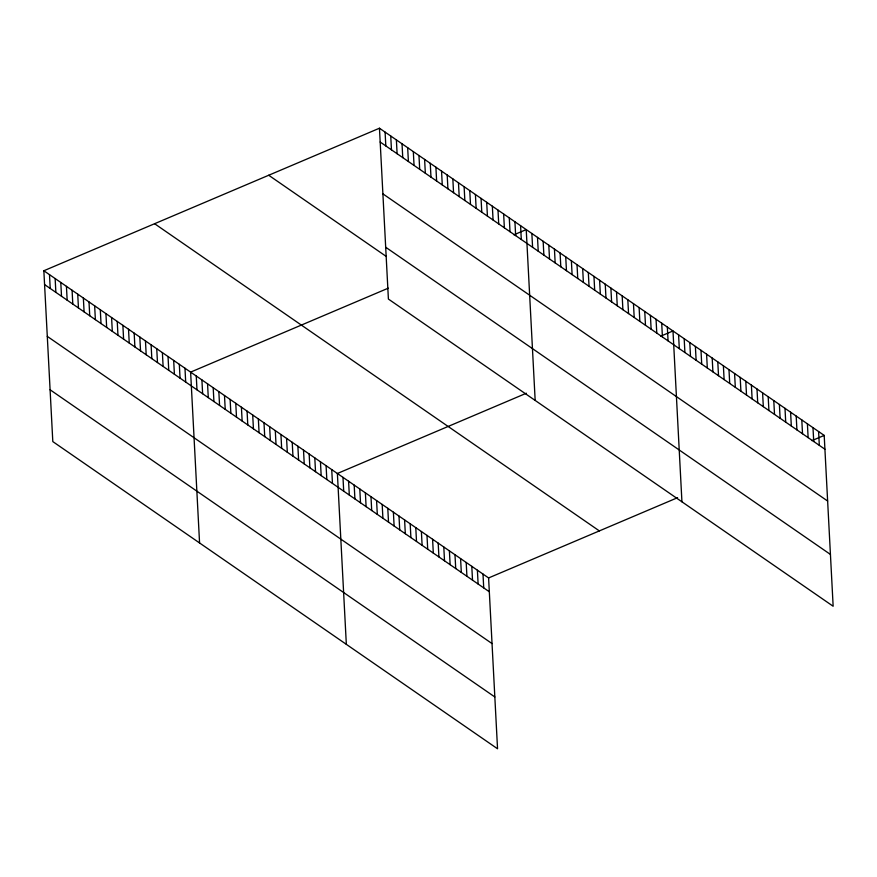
<?xml version="1.0" encoding="UTF-8"?>
<svg xmlns="http://www.w3.org/2000/svg" width="877" height="877" viewBox="0 0 877 877"><rect width="100%" height="100%" fill="white"/><g stroke="black" fill="none" stroke-linecap="round" stroke-linejoin="round"><path stroke-width="1.32" d="M43.85 270.752L488.599 577.943L497.544 748.783L52.806 441.591L43.85 270.752L379.456 128.217L824.194 435.409L833.15 606.248L388.401 299.057L379.456 128.217M388.303 288.16L190.616 372.122L199.572 542.962M513.911 234.817L526.222 229.588L535.167 400.427M526.375 393.225L337.382 473.492L346.338 644.343M660.677 336.187L672.988 330.958L681.933 501.808M488.599 577.943L677.592 497.676M811.894 440.638L824.194 435.409M380.18 142.03L824.917 449.221M382.887 193.85L827.636 501.041M385.694 247.237L830.431 554.428M268.702 175.247L386.308 256.479M154.593 223.712L599.342 530.903M44.574 284.565L489.322 591.756M47.292 336.384L492.041 643.575M50.088 389.772L494.836 696.963M818.592 431.539L819.315 445.352M812.99 427.669L813.724 441.493M807.399 423.799L808.123 437.623M801.797 419.93L802.521 433.753M796.195 416.071L796.919 429.883M790.594 412.201L791.317 426.014M784.992 408.331L785.715 422.144M779.39 404.461L780.113 418.274M773.788 400.592L774.512 414.404M768.186 396.722L768.921 410.546M762.595 392.852L763.319 406.676M756.994 388.982L757.717 402.806M751.392 385.124L752.115 398.936M745.79 381.254L746.513 395.067M740.188 377.384L740.912 391.197M734.586 373.514L735.31 387.327M728.984 369.645L729.708 383.457M723.382 365.775L724.117 379.598M717.792 361.905L718.515 375.729M712.19 358.035L712.913 371.859M706.588 354.176L707.311 367.989M700.986 350.307L701.71 364.119M695.384 346.437L696.108 360.25M689.782 342.567L690.506 356.38M684.181 338.697L684.904 352.51M678.579 334.828L679.302 348.651M667.342 327.066L668.066 340.879M661.697 323.164L662.42 336.976M656.051 319.261L656.774 333.085M650.405 315.369L651.129 329.182M644.759 311.467L645.483 325.279M639.114 307.564L639.837 321.388M633.468 303.672L634.192 317.485M627.822 299.77L628.546 313.582M622.177 295.867L622.9 309.691M616.531 291.975L617.255 305.788M610.885 288.073L611.609 301.885M605.24 284.17L605.974 297.994M599.605 280.278L600.328 294.091M593.959 276.376L594.683 290.188M588.314 272.473L589.037 286.297M582.668 268.581L583.391 282.394M577.022 264.679L577.746 278.491M571.376 260.776L572.1 274.6M565.731 256.884L566.454 270.697M560.085 252.982L560.809 266.794M554.439 249.079L555.163 262.903M548.794 245.187L549.517 259M543.148 241.285L543.872 255.097M537.502 237.382L538.226 251.206M531.857 233.49L532.591 247.303M520.576 225.685L521.3 239.509M514.931 221.793L515.654 235.606M509.285 217.891L510.008 231.703M503.639 213.988L504.363 227.812M497.993 210.096L498.717 223.909M492.348 206.194L493.071 220.006M486.702 202.291L487.426 216.115M481.056 198.399L481.78 212.212M475.411 194.497L476.134 208.309M469.765 190.594L470.489 204.418M464.119 186.702L464.843 200.515M482.997 574.073L483.72 587.886M458.474 182.8L459.197 196.612M477.395 570.203L478.118 584.027M452.839 178.897L453.562 192.721M471.793 566.334L472.517 580.157M447.193 175.005L447.917 188.818M466.191 562.464L466.915 576.288M441.548 171.103L442.271 184.915M460.589 558.605L461.313 572.418M435.902 167.2L436.625 181.024M454.988 554.735L455.722 568.548M430.256 163.308L430.98 177.121M449.397 550.866L450.12 564.678M424.611 159.406L425.334 173.218M443.795 546.996L444.518 560.809M418.965 155.503L419.688 169.327M438.193 543.126L438.917 556.95M413.319 151.611L414.043 165.424M432.591 539.256L433.315 553.08M407.673 147.709L408.397 161.521M426.989 535.387L427.713 549.21M402.028 143.806L402.751 157.63M421.388 531.528L422.111 545.341M396.382 139.914L397.106 153.727M415.786 527.658L416.509 541.471M390.736 136.012L391.46 149.824M410.184 523.788L410.907 537.601M385.091 132.109L385.814 145.933M404.593 519.918L405.317 533.731M398.991 516.049L399.715 529.861M393.389 512.179L394.113 526.003M387.787 508.309L388.511 522.133M382.186 504.439L382.909 518.263M376.584 500.581L377.307 514.393M370.982 496.711L371.705 510.524M365.38 492.841L366.104 506.654M359.789 488.971L360.513 502.784M354.187 485.102L354.911 498.914M348.586 481.232L349.309 495.056M342.984 477.362L343.707 491.186M331.736 469.601L332.46 483.413M326.091 465.698L326.814 479.511M320.445 461.795L321.168 475.619M314.799 457.904L315.523 471.716M309.153 454.001L309.877 467.814M303.508 450.098L304.242 463.922M297.873 446.207L298.597 460.019M292.227 442.304L292.951 456.117M286.582 438.401L287.305 452.225M280.936 434.51L281.66 448.322M275.29 430.607L276.014 444.42M269.645 426.704L270.368 440.528M263.999 422.813L264.722 436.625M258.353 418.91L259.077 432.723M252.708 415.007L253.431 428.831M247.062 411.116L247.785 424.928M241.416 407.213L242.14 421.026M235.77 403.31L236.494 417.134M230.125 399.419L230.859 413.231M224.49 395.516L225.214 409.329M218.844 391.613L219.568 405.437M213.199 387.722L213.922 401.534M207.553 383.819L208.277 397.632M201.907 379.916L202.631 393.74M196.262 376.025L196.985 389.837M184.97 368.219L185.694 382.043M179.325 364.328L180.048 378.14M173.679 360.425L174.402 374.238M168.033 356.522L168.757 370.346M162.388 352.631L163.111 366.443M156.742 348.728L157.476 362.541M151.107 344.825L151.831 358.649M145.461 340.934L146.185 354.747M139.816 337.031L140.539 350.844M134.17 333.128L134.894 346.952M128.524 329.237L129.248 343.05M122.879 325.334L123.602 339.147M117.233 321.431L117.956 335.255M111.587 317.54L112.311 331.353M105.942 313.637L106.665 327.45M100.296 309.734L101.019 323.558M94.65 305.843L95.374 319.656M89.005 301.94L89.728 315.753M83.359 298.037L84.093 311.861M77.724 294.146L78.448 307.959M72.078 290.243L72.802 304.056M66.433 286.34L67.156 300.164M60.787 282.449L61.511 296.262M55.141 278.546L55.865 292.359M49.496 274.644L50.219 288.467"/></g></svg>
